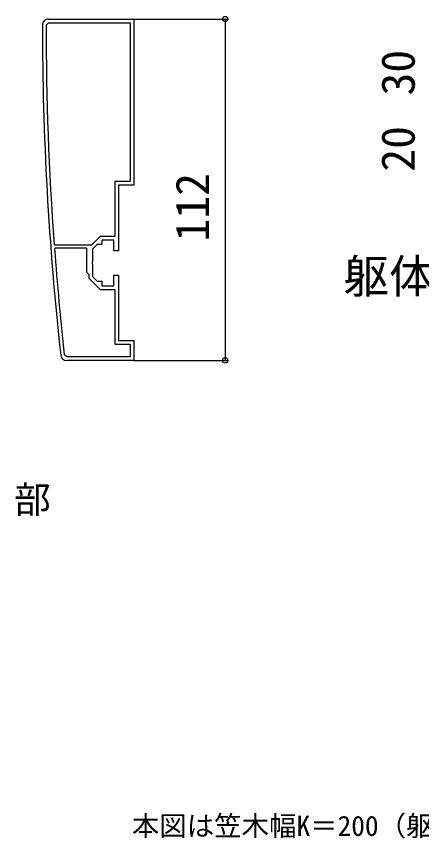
# Model space of a CAD drawing. Units: millimetres, scale not verified. Extents: x -875 to 875, y -1307 to 1299.
# Drawn here: x 516.5 to 649.4, y -877.1 to -607.4 of the extents above; entities that cross this region are included whole.
import ezdxf
from ezdxf.enums import TextEntityAlignment as Align

# ---------------------------------------------------------------- set-up
doc = ezdxf.new("R2010")
doc.units = ezdxf.units.MM
doc.header["$LTSCALE"] = 4
for name, color, linetype in [('0-2_USER1', 3, 'Continuous'), ('0-3_YKK_11', 7, 'Continuous'), ('0-6_YKK_D', 6, 'Continuous')]:
    doc.layers.add(name, color=color, linetype=linetype)
doc.styles.add('ＭＳ ゴシック', font='')
doc.styles.get('ＭＳ ゴシック').set_extended_font_data('MS Gothic')

msp = doc.modelspace()

# ---------------------------------------------------------------- linework, layer by layer
at = {"layer": '0-3_YKK_11'}
msp.add_line((527, -608.25), (555, -608.25), dxfattribs=at)
for points in [[(526.2, -610.251), (527, -609.45), (553.8, -609.45)], [(553.8, -609.45), (553.8, -661.55), (548.8, -661.55), (548.8, -679.55), (544.003, -679.55), (541.103, -682.45), (529.184, -682.45), (528.885, -682.172)], [(555, -608.25), (555, -662.75), (550, -662.75), (550, -684.25), (548.5, -684.25), (548.5, -680.75), (544.5, -680.75), (544.5, -682.25), (543, -682.25), (541.5, -683.75), (541.5, -687.792), (541.38, -687.975), (541.38, -688.525), (541.5, -688.709), (541.5, -692.75), (543, -694.25), (544.5, -694.25), (544.5, -695.75), (548.5, -695.75), (548.5, -692.25), (550, -692.25), (550, -713.75), (555, -713.75), (555, -720.25), (533, -720.25)], [(528.989, -683.573), (529.288, -683.25), (539.5, -683.25), (539.5, -691.25), (540.3, -692.05), (540.3, -693.247), (544.003, -696.95), (548.8, -696.95), (548.8, -714.95), (553.8, -714.95), (553.8, -719.05)], [(553.8, -719.05), (533, -719.05), (532.205, -718.338)]]:
    msp.add_lwpolyline(points, dxfattribs=at)
for centre, radius, start, end in [((527, -610.25), 2, 90, 180.07338), ((1525.003, -608.972), 1000.004, 180.07337, 186.28629), ((1525.001, -608.973), 998.802, 180.07336, 184.20284), ((1525.009, -608.972), 998.809, 184.28341, 186.28629), ((533, -718.25), 2, 186.28628, 270)]:
    msp.add_arc(centre, radius, start, end, dxfattribs=at)
at = {"layer": '0-6_YKK_D'}
for p, q in [((555, -608.25), (586, -608.25)), ((585, -608.25), (585, -720.25)), ((555, -720.25), (586, -720.25))]:
    msp.add_line(p, q, dxfattribs=at)
for centre in [(585, -608.25), (585, -720.25)]:
    msp.add_circle(centre, 0.875, dxfattribs=at)

# ---------------------------------------------------------------- texts
at = {"layer": '0-2_USER1', "style": 'ＭＳ ゴシック'}
for s, height, p in [('手すり笠木ジョイント部', 8.798, (395.749, -772.944)), ('本図は笠木幅K＝200（躯体厚＝165）、見付60㎜を示す。', 6.598, (554.386, -878.241))]:
    msp.add_text(s, height=height, dxfattribs=at).set_placement(p, align=Align.BOTTOM_LEFT)
at = {"layer": '0-6_YKK_D', "style": 'ＭＳ ゴシック'}
for s, p in [('30', (650.49, -633.305)), ('20', (650.49, -658.305)), ('112', (583, -681.211))]:
    msp.add_text(s, height=11, rotation=90, dxfattribs=at).set_placement(p, align=Align.BOTTOM_LEFT)
msp.add_text('躯体柱芯', height=11, dxfattribs=at).set_placement((623.774, -701.445), align=Align.BOTTOM_LEFT)

doc.saveas('drawing.dxf')
